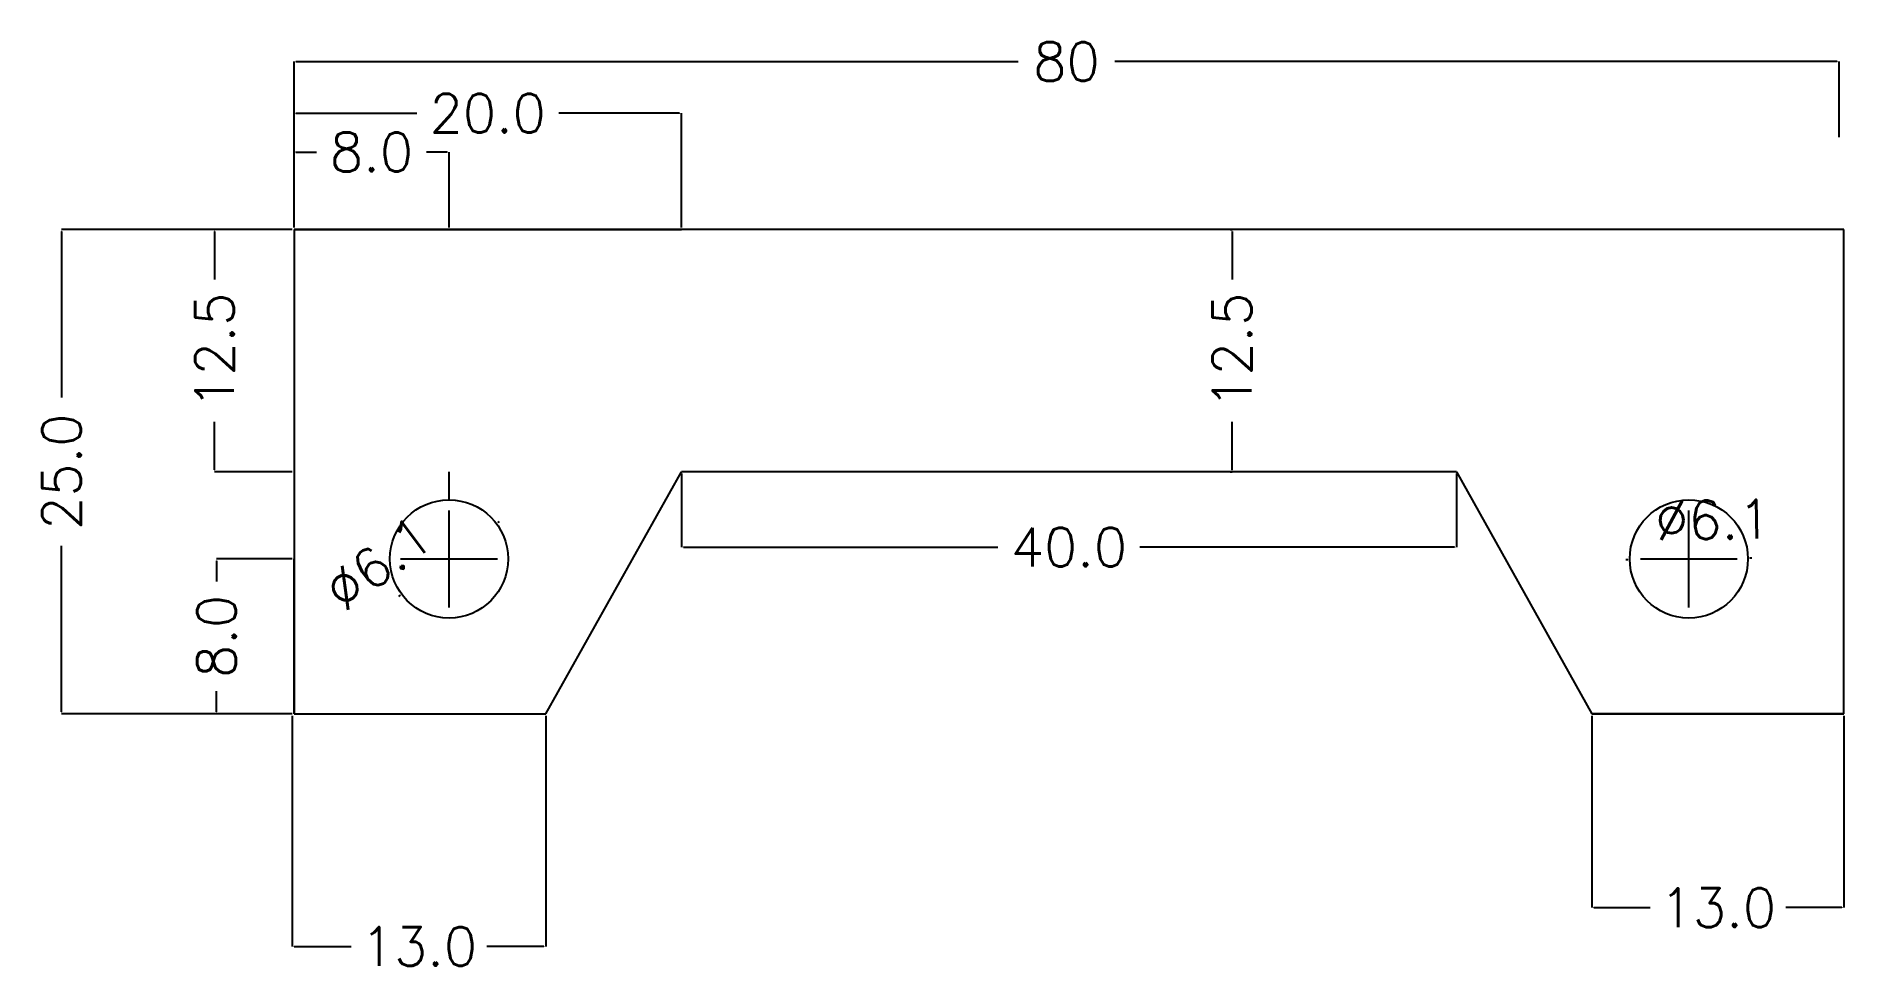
# Paper-space layout 'Layout1' of a CAD drawing. Header units: millimetres. Extents: x 25.1 to 118.4, y 89.2 to 137.5.
import ezdxf

# ---------------------------------------------------------------- set-up
doc = ezdxf.new("R2010")
doc.units = ezdxf.units.MM
doc.layers.add('DIMENSION', color=3, linetype='Continuous', lineweight=25)
doc.styles.get("Standard").update_dxf_attribs({"font": 'txt.shx'})
doc.dimstyles.get("Standard").update_dxf_attribs({"dimscale": 100, "dimtxt": 2, "dimasz": 0.1, "dimexe": 0, "dimexo": 0.1, "dimgap": 1, "dimtad": 0, "dimtoh": 1, "dimdec": 1, "dimzin": 0, "dimdsep": 46, "dimtxsty": 'Standard', "dimcen": 2.5, "dimdle": 0.1, "dimclrt": 2, "dimadec": 0, "dimazin": 0, "dimtfac": 1, "dimtdec": 4, "dimtofl": 0, "dimtmove": 0, "dimatfit": 3, "dimfxl": 1, "dimtolj": 1, "dimtzin": 0, "dimarcsym": 0})

# ---------------------------------------------------------------- blocks, each defined once
blk = doc.blocks.new('*D43')
at = {"layer": 'Defpoints', "color": 0}
for p in [(118.192, 136.146), (38.44, 132.146), (118.192, 132.146)]:
    blk.add_point(p, dxfattribs=at)
at = {"layer": 'DIMENSION', "color": 0, "lineweight": -2}
for p, q in [((38.44, 132.246), (38.44, 136.146)), ((38.54, 136.146), (75.816, 136.146)), ((118.092, 136.146), (80.816, 136.146)), ((118.192, 132.246), (118.192, 136.146))]:
    blk.add_line(p, q, dxfattribs=at)
at = {"layer": 'DIMENSION', "color": 0}
for points in [[(38.54, 136.162), (38.54, 136.129), (38.44, 136.146)], [(118.092, 136.129), (118.092, 136.162), (118.192, 136.146)]]:
    blk.add_solid(points, dxfattribs=at)
at = {"layer": 'DIMENSION', "color": 2, "insert": (78.316, 136.146), "char_height": 2, "attachment_point": 5}
blk.add_mtext('\\A1;80', dxfattribs=at)
blk = doc.blocks.new('*D44')
at = {"layer": 'Defpoints', "color": 0}
for p in [(38.44, 127.478), (26.44, 102.478), (38.44, 102.478)]:
    blk.add_point(p, dxfattribs=at)
at = {"layer": 'DIMENSION', "color": 0, "lineweight": -2}
for p, q in [((38.34, 127.478), (26.44, 127.478)), ((26.44, 127.378), (26.44, 118.811)), ((26.44, 102.578), (26.44, 111.145)), ((38.34, 102.478), (26.44, 102.478))]:
    blk.add_line(p, q, dxfattribs=at)
at = {"layer": 'DIMENSION', "color": 0}
for points in [[(26.457, 127.378), (26.424, 127.378), (26.44, 127.478)], [(26.424, 102.578), (26.457, 102.578), (26.44, 102.478)]]:
    blk.add_solid(points, dxfattribs=at)
at = {"layer": 'DIMENSION', "color": 2, "insert": (26.44, 114.978), "char_height": 2, "attachment_point": 5, "rotation": 90}
blk.add_mtext('\\A1;25.0', dxfattribs=at)
blk = doc.blocks.new('*D45')
at = {"layer": 'Defpoints', "color": 0}
for p in [(38.34, 102.478), (51.44, 102.478), (51.44, 90.478)]:
    blk.add_point(p, dxfattribs=at)
at = {"layer": 'DIMENSION', "color": 0, "lineweight": -2}
for p, q in [((38.34, 102.378), (38.34, 90.478)), ((51.44, 102.378), (51.44, 90.478)), ((38.44, 90.478), (41.39, 90.478)), ((51.34, 90.478), (48.39, 90.478))]:
    blk.add_line(p, q, dxfattribs=at)
at = {"layer": 'DIMENSION', "color": 0}
for points in [[(38.44, 90.495), (38.44, 90.461), (38.34, 90.478)], [(51.34, 90.461), (51.34, 90.495), (51.44, 90.478)]]:
    blk.add_solid(points, dxfattribs=at)
at = {"layer": 'DIMENSION', "color": 2, "insert": (44.89, 90.478), "char_height": 2, "attachment_point": 5}
blk.add_mtext('\\A1;13.0', dxfattribs=at)
blk = doc.blocks.new('*D46')
at = {"layer": 'Defpoints', "color": 0}
for p in [(38.34, 127.478), (34.34, 114.978), (38.44, 114.978)]:
    blk.add_point(p, dxfattribs=at)
at = {"layer": 'DIMENSION', "color": 0, "lineweight": -2}
for p, q in [((38.24, 127.478), (34.34, 127.478)), ((34.34, 127.378), (34.34, 124.895)), ((34.34, 115.078), (34.34, 117.561)), ((38.34, 114.978), (34.34, 114.978))]:
    blk.add_line(p, q, dxfattribs=at)
at = {"layer": 'DIMENSION', "color": 0}
for points in [[(34.357, 127.378), (34.324, 127.378), (34.34, 127.478)], [(34.324, 115.078), (34.357, 115.078), (34.34, 114.978)]]:
    blk.add_solid(points, dxfattribs=at)
at = {"layer": 'DIMENSION', "color": 2, "insert": (34.34, 121.228), "char_height": 2, "attachment_point": 5, "rotation": 90}
blk.add_mtext('\\A1;12.5', dxfattribs=at)
blk = doc.blocks.new('*D47')
at = {"layer": 'Defpoints', "color": 0}
for p in [(46.44, 131.478), (38.44, 127.478), (46.44, 127.478)]:
    blk.add_point(p, dxfattribs=at)
at = {"layer": 'DIMENSION', "color": 0, "lineweight": -2}
for p, q in [((38.44, 127.578), (38.44, 131.478)), ((38.54, 131.478), (39.607, 131.478)), ((46.34, 131.478), (45.274, 131.478)), ((46.44, 127.578), (46.44, 131.478))]:
    blk.add_line(p, q, dxfattribs=at)
at = {"layer": 'DIMENSION', "color": 0}
for points in [[(38.54, 131.495), (38.54, 131.461), (38.44, 131.478)], [(46.34, 131.461), (46.34, 131.495), (46.44, 131.478)]]:
    blk.add_solid(points, dxfattribs=at)
at = {"layer": 'DIMENSION', "color": 2, "insert": (42.44, 131.478), "char_height": 2, "attachment_point": 5}
blk.add_mtext('\\A1;8.0', dxfattribs=at)
blk = doc.blocks.new('*D48')
at = {"layer": 'Defpoints', "color": 0}
for p in [(34.44, 110.478), (38.44, 110.478), (38.44, 102.478)]:
    blk.add_point(p, dxfattribs=at)
at = {"layer": 'DIMENSION', "color": 0, "lineweight": -2}
for p, q in [((38.34, 110.478), (34.44, 110.478)), ((34.44, 110.378), (34.44, 109.311)), ((34.44, 102.578), (34.44, 103.645)), ((38.34, 102.478), (34.44, 102.478))]:
    blk.add_line(p, q, dxfattribs=at)
at = {"layer": 'DIMENSION', "color": 0}
for points in [[(34.457, 110.378), (34.424, 110.378), (34.44, 110.478)], [(34.424, 102.578), (34.457, 102.578), (34.44, 102.478)]]:
    blk.add_solid(points, dxfattribs=at)
at = {"layer": 'DIMENSION', "color": 2, "insert": (34.44, 106.478), "char_height": 2, "attachment_point": 5, "rotation": 90}
blk.add_mtext('\\A1;8.0', dxfattribs=at)
blk = doc.blocks.new('*D49')
at = {"layer": 'Defpoints', "color": 0}
for p in [(58.44, 133.478), (38.44, 127.478), (58.44, 127.478)]:
    blk.add_point(p, dxfattribs=at)
at = {"layer": 'DIMENSION', "color": 0, "lineweight": -2}
for p, q in [((38.44, 127.578), (38.44, 133.478)), ((38.54, 133.478), (44.774, 133.478)), ((58.34, 133.478), (52.107, 133.478)), ((58.44, 127.578), (58.44, 133.478))]:
    blk.add_line(p, q, dxfattribs=at)
at = {"layer": 'DIMENSION', "color": 0}
for points in [[(38.54, 133.495), (38.54, 133.461), (38.44, 133.478)], [(58.34, 133.461), (58.34, 133.495), (58.44, 133.478)]]:
    blk.add_solid(points, dxfattribs=at)
at = {"layer": 'DIMENSION', "color": 2, "insert": (48.44, 133.478), "char_height": 2, "attachment_point": 5}
blk.add_mtext('\\A1;20.0', dxfattribs=at)
blk = doc.blocks.new('*D50')
at = {"layer": 'Defpoints', "color": 0}
for p in [(48.889, 112.297), (43.992, 108.66)]:
    blk.add_point(p, dxfattribs=at)
at = {"layer": 'DIMENSION', "color": 0}
for p, q in [((46.44, 107.978), (46.44, 112.978)), ((43.94, 110.478), (48.94, 110.478))]:
    blk.add_line(p, q, dxfattribs=at)
at = {"layer": 'DIMENSION', "color": 0, "lineweight": -2}
for p, q in [((48.969, 112.356), (49.05, 112.416)), ((43.912, 108.6), (43.831, 108.54))]:
    blk.add_line(p, q, dxfattribs=at)
at = {"layer": 'DIMENSION', "color": 0}
for points in [[(48.959, 112.37), (48.979, 112.343), (48.889, 112.297)], [(43.922, 108.587), (43.902, 108.613), (43.992, 108.66)]]:
    blk.add_solid(points, dxfattribs=at)
at = {"layer": 'DIMENSION', "color": 2, "insert": (42.799, 110.265), "char_height": 2, "attachment_point": 5, "rotation": 36.60196}
blk.add_mtext('\\A1;{\\Q0;%%c}6.1', dxfattribs=at)
blk = doc.blocks.new('*D51')
at = {"layer": 'Defpoints', "color": 0}
for p in [(107.388, 110.432), (113.488, 110.524)]:
    blk.add_point(p, dxfattribs=at)
at = {"layer": 'DIMENSION', "color": 0}
for p, q in [((110.438, 107.978), (110.438, 112.978)), ((107.938, 110.478), (112.938, 110.478))]:
    blk.add_line(p, q, dxfattribs=at)
at = {"layer": 'DIMENSION', "color": 0, "lineweight": -2}
for p, q in [((107.288, 110.431), (107.188, 110.429)), ((113.588, 110.525), (113.688, 110.527))]:
    blk.add_line(p, q, dxfattribs=at)
at = {"layer": 'DIMENSION', "color": 0}
for points in [[(107.289, 110.414), (107.288, 110.447), (107.388, 110.432)], [(113.587, 110.542), (113.588, 110.509), (113.488, 110.524)]]:
    blk.add_solid(points, dxfattribs=at)
at = {"layer": 'DIMENSION', "color": 2, "insert": (111.7, 112.497), "char_height": 2, "attachment_point": 5, "rotation": 0.86221}
blk.add_mtext('\\A1;{\\Q0;%%c}6.1', dxfattribs=at)
blk = doc.blocks.new('*D52')
at = {"layer": 'Defpoints', "color": 0}
for p in [(58.44, 114.978), (98.44, 114.978), (98.44, 111.088)]:
    blk.add_point(p, dxfattribs=at)
at = {"layer": 'DIMENSION', "color": 0, "lineweight": -2}
for p, q in [((58.44, 114.878), (58.44, 111.088)), ((98.44, 114.878), (98.44, 111.088)), ((58.54, 111.088), (74.774, 111.088)), ((98.34, 111.088), (82.107, 111.088))]:
    blk.add_line(p, q, dxfattribs=at)
at = {"layer": 'DIMENSION', "color": 0}
for points in [[(58.54, 111.105), (58.54, 111.072), (58.44, 111.088)], [(98.34, 111.072), (98.34, 111.105), (98.44, 111.088)]]:
    blk.add_solid(points, dxfattribs=at)
at = {"layer": 'DIMENSION', "color": 2, "insert": (78.44, 111.088), "char_height": 2, "attachment_point": 5}
blk.add_mtext('\\A1;40.0', dxfattribs=at)
blk = doc.blocks.new('*D53')
at = {"layer": 'Defpoints', "color": 0}
for p in [(105.44, 102.478), (118.44, 102.478), (118.44, 92.478)]:
    blk.add_point(p, dxfattribs=at)
at = {"layer": 'DIMENSION', "color": 0, "lineweight": -2}
for p, q in [((105.44, 102.378), (105.44, 92.478)), ((118.44, 102.378), (118.44, 92.478)), ((105.54, 92.478), (108.44, 92.478)), ((118.34, 92.478), (115.44, 92.478))]:
    blk.add_line(p, q, dxfattribs=at)
at = {"layer": 'DIMENSION', "color": 0}
for points in [[(105.54, 92.495), (105.54, 92.461), (105.44, 92.478)], [(118.34, 92.461), (118.34, 92.495), (118.44, 92.478)]]:
    blk.add_solid(points, dxfattribs=at)
at = {"layer": 'DIMENSION', "color": 2, "insert": (111.94, 92.478), "char_height": 2, "attachment_point": 5}
blk.add_mtext('\\A1;13.0', dxfattribs=at)
blk = doc.blocks.new('*D54')
at = {"layer": 'Defpoints', "color": 0}
for p in [(86.858, 127.478), (86.858, 114.978), (86.858, 114.978)]:
    blk.add_point(p, dxfattribs=at)
at = {"layer": 'DIMENSION', "color": 0, "lineweight": -2}
for p, q in [((86.758, 127.478), (86.858, 127.478)), ((86.858, 127.378), (86.858, 124.895)), ((86.858, 115.078), (86.858, 117.561)), ((86.758, 114.978), (86.858, 114.978))]:
    blk.add_line(p, q, dxfattribs=at)
at = {"layer": 'DIMENSION', "color": 0}
for points in [[(86.875, 127.378), (86.841, 127.378), (86.858, 127.478)], [(86.841, 115.078), (86.875, 115.078), (86.858, 114.978)]]:
    blk.add_solid(points, dxfattribs=at)
at = {"layer": 'DIMENSION', "color": 2, "insert": (86.858, 121.228), "char_height": 2, "attachment_point": 5, "rotation": 90}
blk.add_mtext('\\A1;12.5', dxfattribs=at)

psp = doc.layouts.get("Layout1")

# ---------------------------------------------------------------- linework, layer by layer
for p, q in [((38.44, 127.478), (38.44, 102.478)), ((118.44, 127.478), (38.44, 127.478)), ((38.44, 127.478), (58.44, 127.478)), ((46.44, 127.478), (46.44, 127.478)), ((51.44, 127.478), (51.44, 127.478)), ((53.44, 127.478), (53.44, 127.478)), ((118.44, 102.478), (118.44, 127.478)), ((46.44, 113.528), (46.44, 114.978)), ((51.44, 102.478), (58.44, 114.978)), ((98.44, 114.978), (58.44, 114.978)), ((98.44, 114.978), (105.44, 102.478)), ((118.44, 102.478), (118.44, 114.978)), ((38.44, 102.478), (38.44, 110.478)), ((118.44, 110.478), (118.44, 110.478)), ((38.44, 102.478), (46.44, 102.478)), ((38.44, 102.478), (51.44, 102.478)), ((38.44, 102.478), (51.44, 102.478)), ((38.44, 102.478), (51.44, 102.478)), ((46.44, 102.478), (51.44, 102.478)), ((118.44, 102.478), (105.44, 102.478)), ((105.44, 102.478), (118.44, 102.478)), ((118.44, 102.478), (105.44, 102.478)), ((118.44, 102.478), (110.44, 102.478))]:
    psp.add_line(p, q)
for centre in [(46.44, 110.478), (110.438, 110.478)]:
    psp.add_circle(centre, 3.05)

# ---------------------------------------------------------------- dimensions: what is measured, and where the dimension line sits
at = {"layer": 'DIMENSION'}
for base, p1, p2, text, picture, middle in [((118.192, 136.146), (38.44, 132.146), (118.192, 132.146), '80', '*D43', (78.316, 136.146)), ((51.44, 90.478), (38.34, 102.478), (51.44, 102.478), '13.0', '*D45', (44.89, 90.478))]:
    dim = psp.add_linear_dim(base=base, p1=p1, p2=p2, text=text, dimstyle='Standard', override={"dimscale": 1, "dimlfac": 1, "dimtxsty": 'Standard', "dimsah": 1, "dimtolj": 1}, dxfattribs=at)
    dim.commit()
    dim.dimension.update_dxf_attribs({"geometry": picture, "text_midpoint": middle})
for base, p1, p2, picture, middle in [((58.44, 133.478), (38.44, 127.478), (58.44, 127.478), '*D49', (48.44, 133.478)), ((46.44, 131.478), (38.44, 127.478), (46.44, 127.478), '*D47', (42.44, 131.478)), ((118.44, 92.478), (105.44, 102.478), (118.44, 102.478), '*D53', (111.94, 92.478))]:
    dim = psp.add_linear_dim(base=base, p1=p1, p2=p2, dimstyle='Standard', override={"dimscale": 1, "dimlfac": 1, "dimtxsty": 'Standard', "dimsah": 1, "dimtolj": 1}, dxfattribs=at)
    dim.commit()
    dim.dimension.update_dxf_attribs({"geometry": picture, "text_midpoint": middle})
for base, p1, p2, picture, middle in [((26.44, 102.478), (38.44, 127.478), (38.44, 102.478), '*D44', (26.44, 114.978)), ((34.34, 114.978), (38.34, 127.478), (38.44, 114.978), '*D46', (34.34, 121.228)), ((86.858, 114.978), (86.858, 127.478), (86.858, 114.978), '*D54', (86.858, 121.228)), ((34.44, 110.478), (38.44, 102.478), (38.44, 110.478), '*D48', (34.44, 106.478))]:
    dim = psp.add_linear_dim(base=base, p1=p1, p2=p2, angle=90, dimstyle='Standard', override={"dimscale": 1, "dimlfac": 1, "dimtxsty": 'Standard', "dimsah": 1, "dimtolj": 1}, dxfattribs=at)
    dim.commit()
    dim.dimension.update_dxf_attribs({"geometry": picture, "text_midpoint": middle})
dim = psp.add_linear_dim(base=(98.44, 111.088), p1=(58.44, 114.978), p2=(98.44, 114.978), dimstyle='Standard', override={"dimscale": 1, "dimlfac": 1, "dimtxsty": 'Standard', "dimsah": 1, "dimtolj": 1}, dxfattribs=at)
dim.commit()
dim.dimension.update_dxf_attribs({"geometry": '*D52', "text_midpoint": (78.44, 111.088), "dimtype": 160})
for p1, p2, picture, middle in [((107.388, 110.432), (113.488, 110.524), '*D51', (111.7, 112.497)), ((48.889, 112.297), (43.992, 108.66), '*D50', (42.799, 110.265))]:
    dim = psp.add_diameter_dim_2p(p1=p1, p2=p2, text='{\\Q0;%%c}6.1', dimstyle='Standard', override={"dimscale": 1, "dimlfac": 1, "dimtxsty": 'Standard', "dimsah": 1, "dimse1": 1, "dimse2": 1, "dimtmove": 2, "dimtolj": 1}, dxfattribs=at)
    dim.commit()
    dim.dimension.update_dxf_attribs({"geometry": picture, "text_midpoint": middle, "dimtype": 163})

doc.saveas('drawing.dxf')
